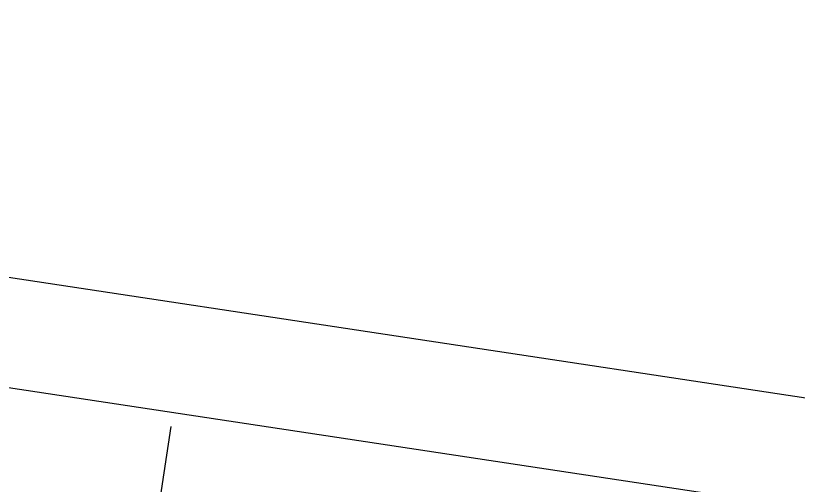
# Model space of a CAD drawing. Header units: metres. Extents: x 680594 to 684853, y 828874 to 830078.
# Drawn here: x 682286.4 to 682401.2, y 829808.1 to 829877.1 of the extents above; entities that cross this region are included whole.
import ezdxf

# ---------------------------------------------------------------- set-up
doc = ezdxf.new("R2010")
doc.units = ezdxf.units.M
doc.layers.add('PLOT_LINES', color=7, linetype='Continuous')

msp = doc.modelspace()

# ---------------------------------------------------------------- linework, layer by layer
at = {"layer": 'PLOT_LINES'}
for points in [[(680731.23, 830073.66), (682582.21, 829793.81)], [(680731.23, 830073.66), (682582.21, 829793.81)], [(680728.84, 830057.84), (682579.82, 829777.99)], [(680728.84, 830057.84), (682579.82, 829777.99)], [(682262.57, 829508.37), (682309.19, 829816.76)], [(682262.57, 829508.37), (682309.19, 829816.76)]]:
    msp.add_lwpolyline(points, dxfattribs=at)

doc.saveas('drawing.dxf')
